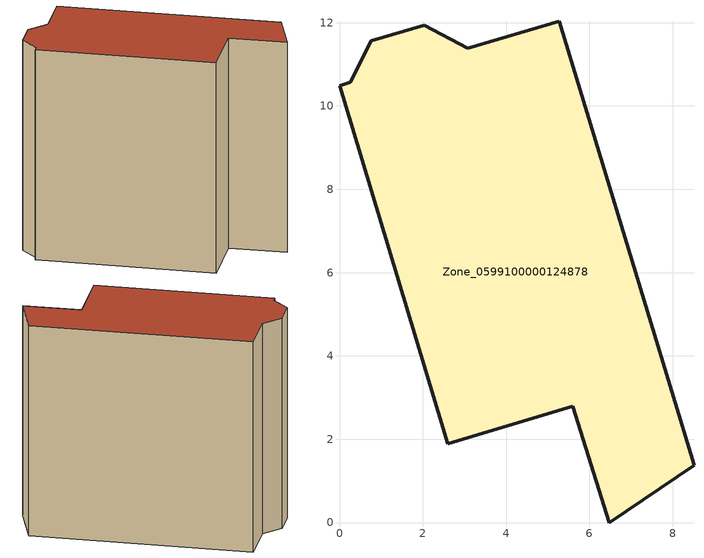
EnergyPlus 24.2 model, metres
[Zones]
Zone_0599100000124878
 floor ground (C_G): 2.04,11.94 3.08,11.39 5.28,12.03 8.51,1.37 6.48,0 5.6,2.79 2.6,1.89 0,10.49 0.26,10.57 0.76,11.57 z0
 wall outside (C_F): 3.08,11.39 2.04,11.94 0.76,11.57 0.26,10.57 0,10.49 2.6,1.89 5.6,2.79 6.48,0 8.51,1.37 5.28,12.03 3.08,11.39 z0:11.15
 roof outside (C_R): 8.51,1.37 5.28,12.03 3.08,11.39 2.04,11.94 0.76,11.57 0.26,10.57 0,10.49 2.6,1.89 5.6,2.79 6.48,0 z11.15
[BUILDING]
Pand.0599100000124878: North Axis=0; Terrain=City; Loads Convergence Tolerance Value=0.04; Temperature Convergence Tolerance Value=0.4; Solar Distribution=FullExterior; Maximum Number of Warmup Days=25; Minimum Number of Warmup Days=1
[Site:Location]
Rotterdam.The.Hague.AP_ZH_NLD Design_Conditions: Latitude=51.96; Longitude=4.45; Time Zone=1; Elevation=-4.5
[SITE:GROUNDTEMPERATURE:BUILDINGSURFACE]
18, 18, 18, 18, 18, 18, 18, 18, 18, 18, 18, 18
[MATERIAL] Thermal Absorptance=0.9; Solar Absorptance=0.7; Visible Absorptance=0.7
Name | Roughness | Thickness | Conductivity | Density | Specific Heat
G.TI.1946 | MediumSmooth | 0.15 | 1 | 540 | 1210
F.TI.1946 | Rough | 0.3 | 0.857143 | 1920 | 840
R.TI.1946 | MediumRough | 0.2 | 0.1 | 1500 | 1000
[CONSTRUCTION]
C_G: G.TI.1946
C_F: F.TI.1946
C_R: R.TI.1946
[ZONE]
Zone_0599100000124878: Type=1; Multiplier=1; Ceiling Height=Autocalculate; Volume=Autocalculate; Floor Area=autocalculate; Part of Total Floor Area=Yes
[ZONEINFILTRATION:DESIGNFLOWRATE]
Infil_Zone_0599100000124878: Zone or ZoneList or Space or SpaceList=Zone_0599100000124878; Schedule=AlwaysOn; Design Flow Rate Calculation Method=Flow/Area; Flow Rate per Floor Area=0.003; Constant Term Coefficient=1; Temperature Term Coefficient=0; Velocity Term Coefficient=0; Velocity Squared Term Coefficient=0
[HVACTEMPLATE:ZONE:IDEALLOADSAIRSYSTEM]
Zone_0599100000124878: Maximum Heating Supply Air Temperature=50; Minimum Cooling Supply Air Temperature=13; Maximum Heating Supply Air Humidity Ratio=0.0156; Minimum Cooling Supply Air Humidity Ratio=0.0077; Heating Limit=NoLimit; Cooling Limit=NoLimit; Dehumidification Control Type=ConstantSensibleHeatRatio; Cooling Sensible Heat Ratio=0.7; Dehumidification Setpoint=60; Humidification Control Type=None; Humidification Setpoint=30; Outdoor Air Method=None; Outdoor Air Flow Rate per Person=0.00944; Outdoor Air Flow Rate per Zone Floor Area=0; Outdoor Air Flow Rate per Zone=0; Demand Controlled Ventilation Type=None; Outdoor Air Economizer Type=NoEconomizer; Heat Recovery Type=None; Sensible Heat Recovery Effectiveness=0.7; Latent Heat Recovery Effectiveness=0.65
[ZONECONTROL:THERMOSTAT]
ThermostatControl_Zone_0599100000124878: Zone or ZoneList=Zone_0599100000124878; Control Type Schedule=DualSetpointControlType; Control 1=Thermostat_Zone_0599100000124878; Temperature Difference Between Cutout And Setpoint=0
[THERMOSTATSETPOINT:DUALSETPOINT]
Thermostat_Zone_0599100000124878: Heating Setpoint Temperature Schedule=HeatingSetpoint_Zone_0599100000124878; Cooling Setpoint Temperature Schedule=CoolingSetpoint_Zone_0599100000124878
[SCHEDULE:COMPACT]
HeatingSetpoint_Zone_0599100000124878: Through: 12/31, For: AllDays, Until: 24:00, 21
CoolingSetpoint_Zone_0599100000124878: Through: 12/31, For: AllDays, Until: 24:00, 24
DualSetpointControlType: Through: 12/31, For: AllDays, Until: 24:00, 4
AlwaysOn: Through: 12/31, For: AllDays, Until: 24:00, 1
